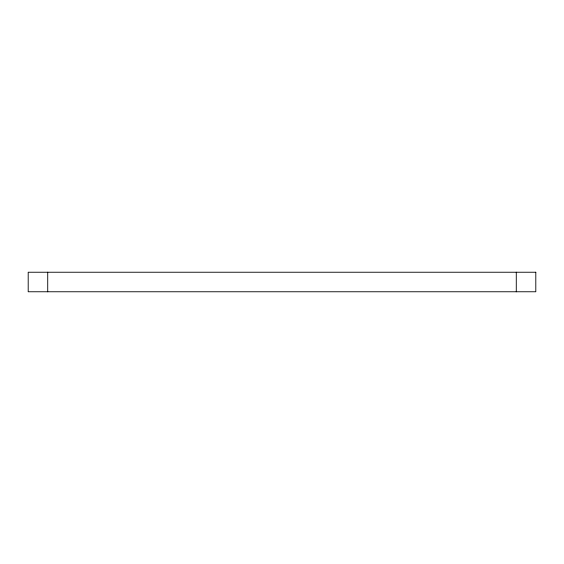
<?xml version="1.0" encoding="UTF-8"?>
<svg xmlns="http://www.w3.org/2000/svg" width="564" height="564" viewBox="0 0 564 564"><rect width="100%" height="100%" fill="white"/><g stroke="black" fill="none" stroke-linecap="round" stroke-linejoin="round"><path stroke-width="0.85" d="M516.279 272.236L516.279 291.764M47.721 272.236L47.721 291.764M535.8 272.236L28.2 272.236L28.2 291.764L535.8 291.764L535.8 272.236"/></g></svg>
